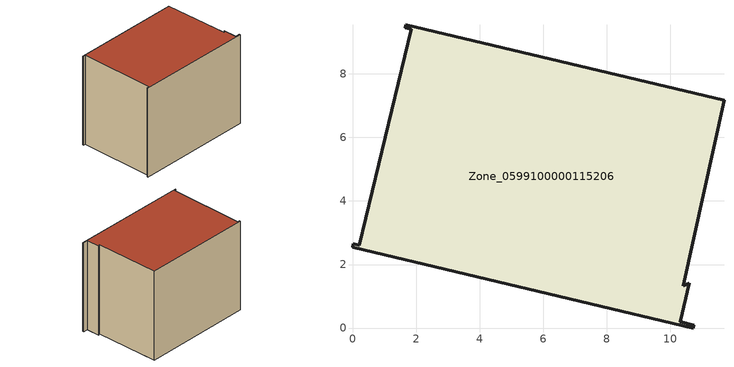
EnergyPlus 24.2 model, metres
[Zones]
Zone_0599100000115206
 floor ground (C_G): 10.75,0.09 10.73,0 0,2.55 0.03,2.65 0.22,2.61 1.86,9.4 1.66,9.45 1.68,9.54 11.7,7.18 10.41,1.33 10.61,1.41 10.32,0.2 z0
 wall outside (C_F): 11.7,7.18 1.68,9.54 1.66,9.45 1.86,9.4 0.22,2.61 0.03,2.65 0,2.55 10.73,0 10.75,0.09 10.32,0.2 10.61,1.41 10.41,1.33 11.7,7.18 z0:8.5
 roof outside (C_R): 10.32,0.2 10.61,1.41 10.41,1.33 11.7,7.18 1.68,9.54 1.66,9.45 1.86,9.4 0.22,2.61 0.03,2.65 0,2.55 10.73,0 10.75,0.09 z8.5
[BUILDING]
Pand.0599100000115206: North Axis=0; Terrain=City; Loads Convergence Tolerance Value=0.04; Temperature Convergence Tolerance Value=0.4; Solar Distribution=FullExterior; Maximum Number of Warmup Days=25; Minimum Number of Warmup Days=1
[Site:Location]
Rotterdam.The.Hague.AP_ZH_NLD Design_Conditions: Latitude=51.96; Longitude=4.45; Time Zone=1; Elevation=-4.5
[SITE:GROUNDTEMPERATURE:BUILDINGSURFACE]
18, 18, 18, 18, 18, 18, 18, 18, 18, 18, 18, 18
[MATERIAL] Thermal Absorptance=0.9; Solar Absorptance=0.7; Visible Absorptance=0.7
Name | Roughness | Thickness | Conductivity | Density | Specific Heat
G.TI.1992-2005 | MediumSmooth | 0.15 | 0.06 | 540 | 1210
F.TI.1992-2005 | Rough | 0.3 | 0.12 | 1920 | 840
R.TI.1992-2005 | MediumRough | 0.2 | 0.08 | 1500 | 1000
[CONSTRUCTION]
C_G: G.TI.1992-2005
C_F: F.TI.1992-2005
C_R: R.TI.1992-2005
[ZONE]
Zone_0599100000115206: Type=1; Multiplier=1; Ceiling Height=Autocalculate; Volume=Autocalculate; Floor Area=autocalculate; Part of Total Floor Area=Yes
[ZONEINFILTRATION:DESIGNFLOWRATE]
Infil_Zone_0599100000115206: Zone or ZoneList or Space or SpaceList=Zone_0599100000115206; Schedule=AlwaysOn; Design Flow Rate Calculation Method=Flow/Area; Flow Rate per Floor Area=0.0015; Constant Term Coefficient=1; Temperature Term Coefficient=0; Velocity Term Coefficient=0; Velocity Squared Term Coefficient=0
[HVACTEMPLATE:ZONE:IDEALLOADSAIRSYSTEM]
Zone_0599100000115206: Maximum Heating Supply Air Temperature=50; Minimum Cooling Supply Air Temperature=13; Maximum Heating Supply Air Humidity Ratio=0.0156; Minimum Cooling Supply Air Humidity Ratio=0.0077; Heating Limit=NoLimit; Cooling Limit=NoLimit; Dehumidification Control Type=ConstantSensibleHeatRatio; Cooling Sensible Heat Ratio=0.7; Dehumidification Setpoint=60; Humidification Control Type=None; Humidification Setpoint=30; Outdoor Air Method=None; Outdoor Air Flow Rate per Person=0.00944; Outdoor Air Flow Rate per Zone Floor Area=0; Outdoor Air Flow Rate per Zone=0; Demand Controlled Ventilation Type=None; Outdoor Air Economizer Type=NoEconomizer; Heat Recovery Type=None; Sensible Heat Recovery Effectiveness=0.7; Latent Heat Recovery Effectiveness=0.65
[ZONECONTROL:THERMOSTAT]
ThermostatControl_Zone_0599100000115206: Zone or ZoneList=Zone_0599100000115206; Control Type Schedule=DualSetpointControlType; Control 1=Thermostat_Zone_0599100000115206; Temperature Difference Between Cutout And Setpoint=0
[THERMOSTATSETPOINT:DUALSETPOINT]
Thermostat_Zone_0599100000115206: Heating Setpoint Temperature Schedule=HeatingSetpoint_Zone_0599100000115206; Cooling Setpoint Temperature Schedule=CoolingSetpoint_Zone_0599100000115206
[SCHEDULE:COMPACT]
HeatingSetpoint_Zone_0599100000115206: Through: 12/31, For: AllDays, Until: 24:00, 21
CoolingSetpoint_Zone_0599100000115206: Through: 12/31, For: AllDays, Until: 24:00, 24
DualSetpointControlType: Through: 12/31, For: AllDays, Until: 24:00, 4
AlwaysOn: Through: 12/31, For: AllDays, Until: 24:00, 1
